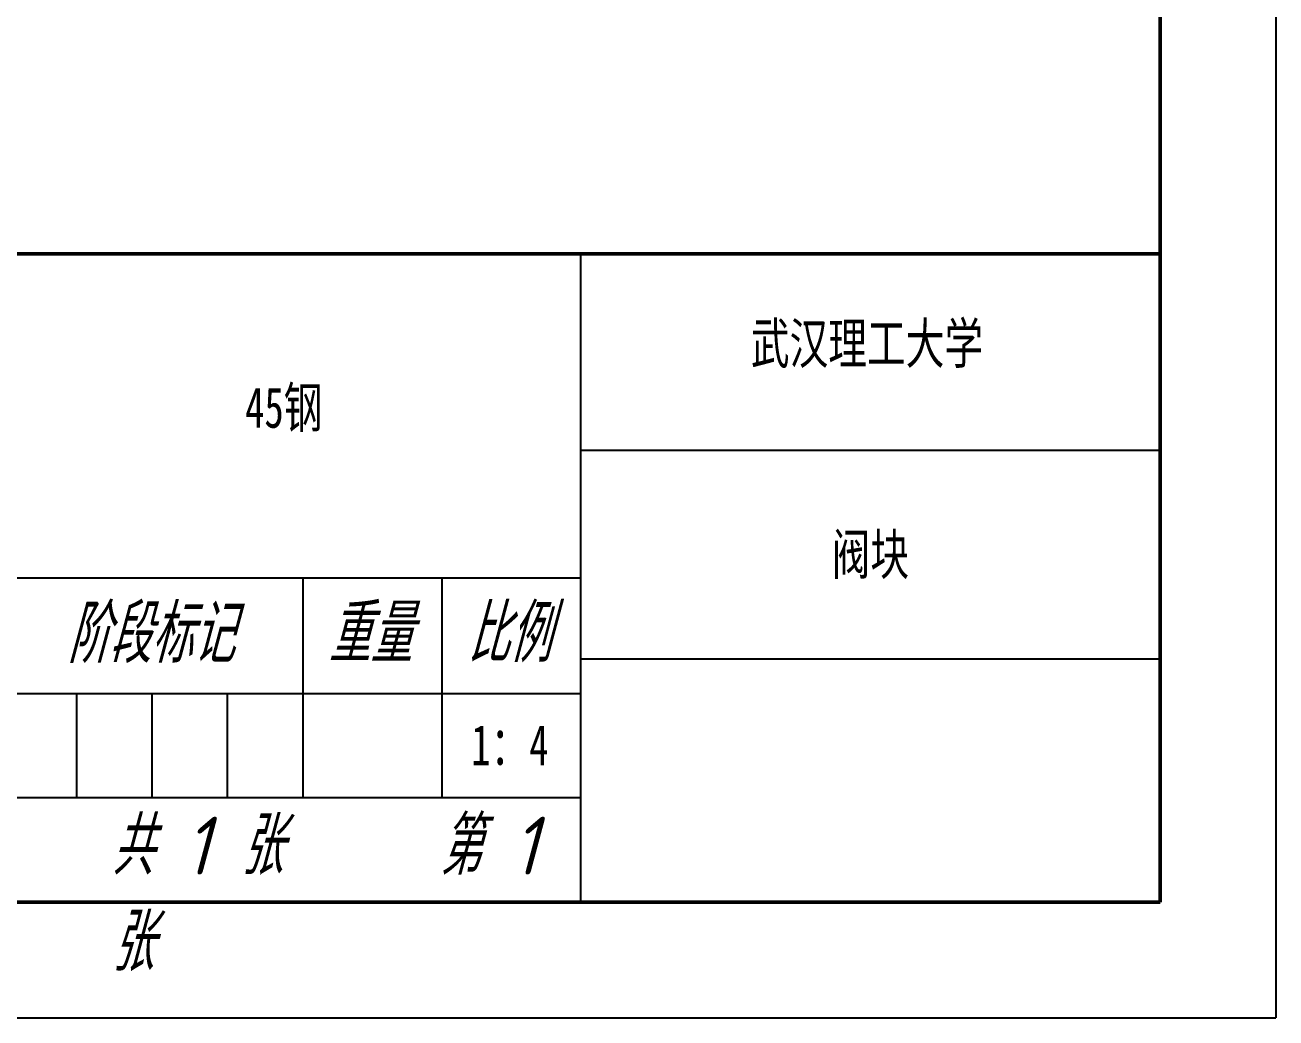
# Model space of a CAD drawing. Header units: millimetres. Extents: x 1810 to 2404, y 10 to 430.
# Drawn here: x 2295.7 to 2403.7, y 10 to 95.7 of the extents above; entities that cross this region are included whole.
import ezdxf

# ---------------------------------------------------------------- set-up
doc = ezdxf.new("R2010")
doc.units = ezdxf.units.MM
doc.layers.add('1轮廓实线层', color=7, linetype='Continuous', lineweight=50)
doc.layers.add('粗实线', color=7, linetype='Continuous', lineweight=50)
doc.layers.add('2细线层', color=4, linetype='Continuous')
doc.layers.add('细实线', color=7, linetype='Continuous')
doc.styles.add('GB 3.5', font='simfang.ttf', dxfattribs={"width": 0.7, "height": 3.5})
doc.styles.add('样式 1', font='gbeitc.shx', dxfattribs={"height": 18, "bigfont": 'gbcbig.shx'})

msp = doc.modelspace()

# ---------------------------------------------------------------- linework, layer by layer
at = {"layer": '1轮廓实线层'}
for p in [(2393.6617, 420), (1834.6617, 20)]:
    msp.add_line(p, (2393.6617, 20), dxfattribs=at)
at = {"layer": '2细线层'}
for p in [(2403.6617, 430), (1809.6617, 10)]:
    msp.add_line(p, (2403.6617, 10), dxfattribs=at)
at = {"layer": '粗实线'}
for p, q in [((2393.6617, 76), (2213.6617, 76)), ((2393.6617, 76), (2393.6617, 20)), ((2393.6617, 20), (2393.6617, 76)), ((2213.6617, 20), (2393.6617, 20))]:
    msp.add_line(p, q, dxfattribs=at)
at = {"layer": '细实线'}
for p, q in [((2343.6617, 20), (2343.6617, 76)), ((2393.7613, 58.995), (2343.7613, 58.995)), ((2213.6617, 48), (2343.6617, 48)), ((2319.6617, 48), (2319.6617, 29)), ((2331.6617, 48), (2331.6617, 29)), ((2393.6617, 40.9768), (2343.6617, 40.9768)), ((2343.6617, 38), (2293.6617, 38)), ((2300.1617, 29), (2300.1617, 38)), ((2306.6617, 29), (2306.6617, 38)), ((2313.1617, 29), (2313.1617, 38)), ((2343.6617, 29), (2293.6617, 29))]:
    msp.add_line(p, q, dxfattribs=at)

# ---------------------------------------------------------------- texts
at = {"char_height": 3.5, "attachment_point": 1, "style": 'GB 3.5'}
for s, insert, width in [('武汉理工大学', (2358.3372, 70.0108), 50.099594), ('45钢', (2314.6883, 64.4662), 50), ('阀块', (2365.3118, 51.795), 49.900406)]:
    msp.add_mtext(s, dxfattribs=dict(at, insert=insert, width=width))
at = {"insert": (2334.2019, 35.3189), "char_height": 3.5, "attachment_point": 1, "style": 'GB 3.5'}
msp.add_mtext_dynamic_manual_height_columns('{\\C3;1：4}', width=12, gutter_width=17.5, heights=[0], dxfattribs=at)
at = {"layer": '细实线', "char_height": 5, "attachment_point": 1, "style": '样式 1'}
for s, insert, width in [('阶段标记', (2299.2986, 45.6698), 25), ('重量', (2321.8289, 45.7186), 25), ('比例', (2333.8289, 45.7186), 25), ('共 1 张     第 1 张', (2303.1292, 27.3856), 38.957612)]:
    msp.add_mtext(s, dxfattribs=dict(at, insert=insert, width=width))

doc.saveas('drawing.dxf')
